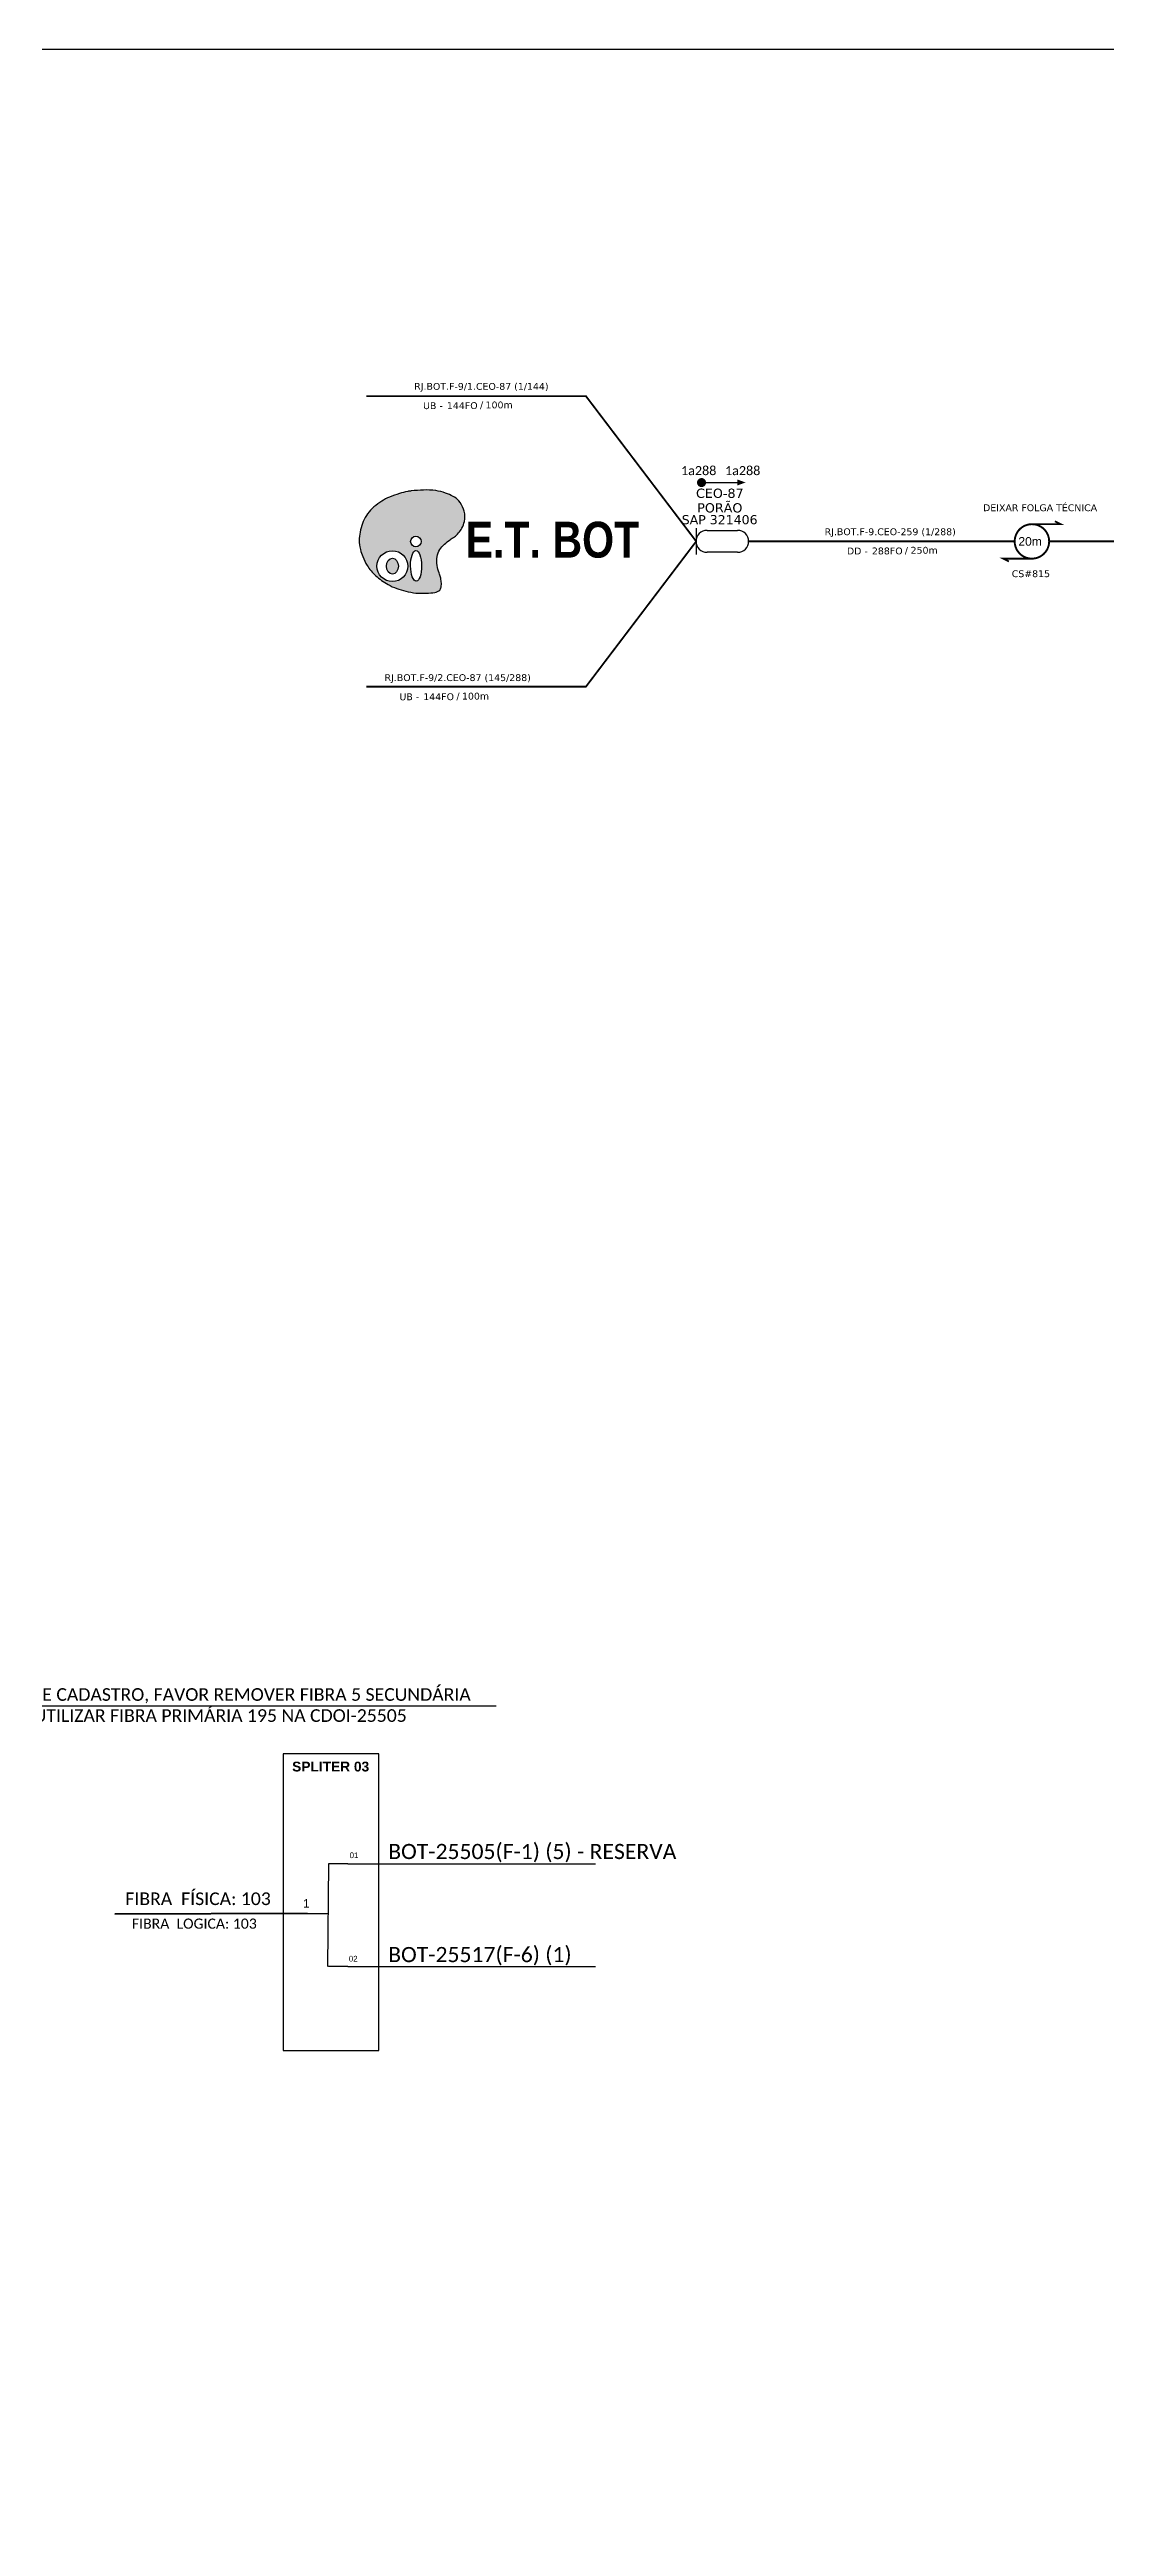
# Model space of a CAD drawing. Extents: x -89 to 749, y 705 to 1299.
# Drawn here: x 160.6 to 287.2, y 1002 to 1299 of the extents above; entities that cross this region are included whole.
import ezdxf
from ezdxf.enums import TextEntityAlignment as Align

# ---------------------------------------------------------------- set-up
doc = ezdxf.new("R2010")
doc.units = 0
for name, color, linetype in [('20.4-CEOS', 1, 'Continuous'), ('20.5-CABO AÉREO', 1, 'Continuous'), ('20.5-CEO', 1, 'Continuous'), ('E.T.', 7, 'Continuous'), ('SETA', 7, 'Continuous')]:
    doc.layers.add(name, color=color, linetype=linetype)
doc.layers.add('40.1-ETIQUETAS', color=1, linetype='Continuous', lineweight=20)
doc.styles.add('siredit', font='verdana.ttf')
doc.styles.get("Standard").update_dxf_attribs({"font": 'arial.ttf'})
doc.styles.add('SWISS BIT', font='swisscb.ttf')
doc.dimstyles.get("Standard").update_dxf_attribs({"dimtxt": 0.18, "dimasz": 0.18, "dimexe": 0.18, "dimexo": 0.0625, "dimgap": 0.09, "dimtad": 0, "dimtih": 1, "dimtoh": 1, "dimdec": 4, "dimzin": 0, "dimdsep": 46, "dimtxsty": 'Standard', "dimcen": 0.09, "dimadec": 0, "dimazin": 0, "dimtfac": 1, "dimtdec": 4, "dimtofl": 0, "dimtmove": 0, "dimatfit": 3, "dimfxl": 0, "dimtolj": 1, "dimtzin": 0, "dimarcsym": 0})

# ---------------------------------------------------------------- blocks, each defined once
blk = doc.blocks.new('ETIQUETA_RS5F')
at = {"layer": '40.1-ETIQUETAS', "color": 0, "style": 'siredit'}
blk.add_text('/', height=1.5, dxfattribs=at).set_placement((1.58, -1.95), align=Align.MIDDLE_RIGHT)
for tag, p in [('ETIQUETA_R_SECUNDARIA', (1.21, 2.1)), ('ETIQUETA_R_PRIMARIA', (1.21, 4.1)), ('F_ATIVAS/F_MORTAS', (1.14, -4.24))]:
    blk.add_attdef(tag, text='', height=1.5, dxfattribs=at).set_placement(p, align=Align.MIDDLE_CENTER)
for tag, p in [('TIPO_CABO', (-6.58, -2.12)), ('CAP_CABO', (0.4, -2.09))]:
    blk.add_attdef(tag, text='', height=1.5, dxfattribs=at).set_placement(p, align=Align.MIDDLE_RIGHT)
blk.add_attdef('METROS', text='', height=1.5, dxfattribs=at).set_placement((2.14, -1.95), align=Align.MIDDLE_LEFT)
for tag, p in [('FUSÃO_1', (0.85, -8.39)), ('FUSÃO_2', (0.85, -10.6)), ('FUSÃO_3', (0.85, -12.93)), ('FUSÃO_4', (0.85, -15.14)), ('FUSÃO_5', (0.85, -17.16))]:
    blk.add_attdef(tag, text='', height=1.5, dxfattribs=at).set_placement(p, align=Align.CENTER)
blk = doc.blocks.new('OI')
h = blk.add_hatch(color=40)
edge = h.paths.add_edge_path()
edge.add_spline(control_points=[(4.35, -0.67), (3.92, -0.99), (3.26, -1.5), (2.81, -2.59), (2.9, -3.5), (3.06, -4.27), (3.31, -4.85), (3.37, -5.39), (3.4, -5.88), (3.2, -6.4), (2.54, -6.61), (1.65, -6.63), (0.55, -6.67), (-0.56, -6.42), (-1.61, -6.14), (-2.77, -5.61), (-3.92, -4.77), (-4.89, -3.7), (-5.34, -2.65), (-5.6, -1.94), (-5.85, -0.96), (-5.71, 0.47), (-5.1, 2.02), (-4.14, 3.02), (-3.3, 3.61), (-2.37, 4.16), (-1.36, 4.44), (-0.56, 4.7), (0.79, 4.85), (2.24, 4.97), (3.79, 4.57), (4.67, 4.21), (5.44, 3.65), (5.76, 2.99), (6.03, 2.21), (6.01, 1.46), (5.72, 0.64), (5.31, 0.08), (4.88, -0.38), (4.51, -0.55), (4.35, -0.67)], knot_values=[0, 0, 0, 0, 1.60434, 2.417191, 3.427595, 4.282808, 4.776746, 5.304182, 5.888771, 6.258406, 6.858137, 7.79129, 8.986195, 10.124242, 11.187857, 12.242908, 13.953784, 15.414161, 16.515391, 17.349188, 17.675853, 19.552021, 21.515531, 22.568638, 23.63245, 24.621084, 25.782718, 26.745347, 27.142653, 29.870543, 31.004649, 31.921532, 32.709589, 33.801391, 34.042471, 35.192333, 35.971461, 36.628871, 37.254359, 37.836911, 37.836911, 37.836911, 37.836911], degree=3, periodic=0)
h.paths.add_polyline_path([(1.13, -0.87, -1), (-0.04, -0.87, -1)], flags=16)
edge = h.paths.add_edge_path(flags=16)
edge.add_ellipse((0.56, -3.59), major_axis=(-0.02, 1.71), ratio=0.361305, start_angle=0, end_angle=360)
h.paths.add_polyline_path([(-0.36, -3.62, -1), (-3.8, -3.62, -1)], flags=16)
edge = h.paths.add_edge_path(flags=0)
edge.add_ellipse((-2.08, -3.62), major_axis=(0, 0.885), ratio=0.758294, start_angle=0, end_angle=360)
at = {"color": 40}
for centre, radius in [((-2.08, -3.62), 1.72), ((0.54, -0.87), 0.587)]:
    blk.add_circle(centre, radius, dxfattribs=at)
blk.add_ellipse((-2.08, -3.62), major_axis=(0, 0.885), ratio=0.758294, start_param=-3.141592653589792, end_param=3.141592653589792, dxfattribs=at)
blk.add_ellipse((0.56, -3.59), major_axis=(-0.02, 1.71), ratio=0.361305, dxfattribs=at)
at = {"color": 40, "start_tangent": (-0.800898, -0.598801), "end_tangent": (-0.800898, -0.598801)}
blk.add_spline([(4.35, -0.67), (3.2, -1.78), (2.9, -2.54), (2.92, -3.55), (3.12, -4.38), (3.28, -4.85), (3.37, -5.37), (3.35, -5.95), (3.2, -6.29), (2.66, -6.55), (1.73, -6.63), (0.54, -6.62), (-0.58, -6.41), (-1.6, -6.11), (-2.56, -5.67), (-3.95, -4.67), (-4.89, -3.56), (-5.37, -2.56), (-5.64, -1.78), (-5.72, -1.46), (-5.63, 0.42), (-4.84, 2.22), (-4.13, 2.99), (-3.27, 3.62), (-2.4, 4.09), (-1.3, 4.47), (-0.37, 4.72), (0.02, 4.77), (2.75, 4.8), (3.85, 4.53), (4.69, 4.16), (5.31, 3.68), (5.85, 2.73), (5.93, 2.5), (5.94, 1.35), (5.67, 0.62), (5.29, 0.08), (4.84, -0.36), (4.35, -0.67)], degree=3, dxfattribs=at)

msp = doc.modelspace()

# ---------------------------------------------------------------- linework, layer by layer
at = {"color": 7, "linetype": 'Continuous'}
for p, q in [((194.02, 1081.46), (193.9, 1069.16)), ((196.35, 1081.46), (194.02, 1081.46)), ((191.48, 1075.52), (193.89, 1075.52)), ((196.35, 1069.16), (194.02, 1069.16))]:
    msp.add_line(p, q, dxfattribs=at)
at = {"linetype": 'Continuous'}
for p, q in [((196.35, 1081.47), (226.04, 1081.46)), ((196.35, 1069.17), (226.04, 1069.16))]:
    msp.add_line(p, q, dxfattribs=at)
at = {"color": 0, "linetype": 'Continuous', "lineweight": 60}
msp.add_line((191.48, 1075.52), (168.41, 1075.45), dxfattribs=at)
msp.add_lwpolyline([(-89.32, 705.02), (749.25, 705.02), (749.25, 1299.02), (-89.32, 1299.02), (-89.32, 705.02)])
at = {"color": 0, "const_width": 0.542}
msp.add_lwpolyline([(238.46, 1247.1, 1), (239, 1247.1, 1)], format="xyb", close=True, dxfattribs=at)
at = {"color": 7, "const_width": 0.23}
msp.add_lwpolyline([(278.32, 1242.11, 1.000012), (278.32, 1237.98, 0.999978)], format="xyb", close=True, dxfattribs=at)
at = {"color": 7, "const_width": 0.215}
for points in [[(278.32, 1242.11), (281.77, 1242.11), (281.08, 1242.46)], [(278.32, 1237.98), (274.88, 1237.98), (275.57, 1237.63)]]:
    msp.add_lwpolyline(points, dxfattribs=at)
at = {"color": 7}
msp.add_lwpolyline([(188.61, 1059.09), (200.07, 1059.09), (200.07, 1094.67), (188.61, 1094.67)], close=True, dxfattribs=at)
at = {"layer": '20.5-CABO AÉREO', "color": 7, "ltscale": 50, "const_width": 0.219}
for points in [[(198.58, 1257.46), (224.88, 1257.46), (238.09, 1240.05)], [(198.58, 1222.63), (224.88, 1222.63), (238.09, 1240.05)], [(244.38, 1240.05), (276.25, 1240.05)], [(280.39, 1240.05), (312.27, 1240.05)]]:
    msp.add_lwpolyline(points, dxfattribs=at)
at = {"layer": '20.5-CEO', "color": 7}
for p, q in [((239.39, 1241.35), (243.06, 1241.35)), ((243.06, 1238.74), (239.39, 1238.74))]:
    msp.add_line(p, q, dxfattribs=at)
msp.add_lwpolyline([(238.09, 1241.62), (238.09, 1238.47)], dxfattribs=at)
for centre, start, end in [((239.39, 1240.05), 90, 270), ((243.06, 1240.05), 270, 90)]:
    msp.add_arc(centre, 1.31, start, end, dxfattribs=at)
at = {"layer": 'SETA', "color": 0}
msp.add_lwpolyline([(238.73, 1247.1), (243.39, 1247.1)], dxfattribs=at)
msp.add_solid([(243.02, 1247.47), (244.01, 1247.11), (243.02, 1246.75)], dxfattribs=at)

# ---------------------------------------------------------------- block references
at = {"layer": '40.1-ETIQUETAS', "color": 0}
ref = msp.add_blockref('ETIQUETA_RS5F', (211.7, 1257.48), dxfattribs=dict(at, xscale=0.5471387666002686, yscale=0.5471387666002686, zscale=0.5471387666002686))
ref.add_attrib('ETIQUETA_R_SECUNDARIA', 'RJ.BOT.F-9/1.CEO-87 (1/144)', dxfattribs={"color": 0, "height": 0.8207, "style": 'siredit'}).set_placement((212.35, 1258.63), align=Align.MIDDLE_CENTER)
ref.add_attrib('TIPO_CABO', 'UB - ', dxfattribs={"color": 0, "height": 0.821, "style": 'siredit'}).set_placement((208.08, 1256.32), align=Align.MIDDLE_RIGHT)
ref.add_attrib('CAP_CABO', '144FO', dxfattribs={"color": 0, "height": 0.821, "style": 'siredit'}).set_placement((211.9, 1256.33), align=Align.MIDDLE_RIGHT)
ref.add_attrib('METROS', '100m', dxfattribs={"color": 0, "height": 0.821, "style": 'siredit'}).set_placement((212.85, 1256.41), align=Align.MIDDLE_LEFT)
ref = msp.add_blockref('ETIQUETA_RS5F', (208.87, 1222.56), dxfattribs=dict(at, xscale=0.5471387666002686, yscale=0.5471387666002686, zscale=0.5471387666002686))
ref.add_attrib('ETIQUETA_R_SECUNDARIA', 'RJ.BOT.F-9/2.CEO-87 (145/288)', dxfattribs={"color": 0, "height": 0.8207, "style": 'siredit'}).set_placement((209.51, 1223.71), align=Align.MIDDLE_CENTER)
ref.add_attrib('TIPO_CABO', 'UB - ', dxfattribs={"color": 0, "height": 0.821, "style": 'siredit'}).set_placement((205.25, 1221.41), align=Align.MIDDLE_RIGHT)
ref.add_attrib('CAP_CABO', '144FO', dxfattribs={"color": 0, "height": 0.821, "style": 'siredit'}).set_placement((209.07, 1221.42), align=Align.MIDDLE_RIGHT)
ref.add_attrib('METROS', '100m', dxfattribs={"color": 0, "height": 0.821, "style": 'siredit'}).set_placement((210.02, 1221.49), align=Align.MIDDLE_LEFT)
at = {"layer": 'E.T.', "color": 7, "xscale": 1.075285758227452, "yscale": 1.075285749691039, "zscale": 1.075285748960448}
msp.add_blockref('OI', (203.92, 1240.97), dxfattribs=at)

# ---------------------------------------------------------------- texts
at = {"color": 7}
msp.add_text('20m', height=1.034, dxfattribs=at).set_placement((276.7, 1239.53))
at = {"color": 5, "insert": (238.39, 1248.53), "char_height": 1.0833, "width": 13.736, "attachment_point": 5}
msp.add_mtext('{\\fCalibri|b0|i0|c0|p34;\\C7;1a288}', dxfattribs=at)
at = {"color": 0, "attachment_point": 5}
for s, insert, char_height, width in [('{\\fCalibri|b0|i0|c0|p34;\\C7;1a288}', (243.66, 1248.53), 1.0833, 13.736), ('{\\fCalibri|b0|i0|c0|p34;\\C7;FIBRA  FÍSICA: 103}', (178.4, 1077.28), 1.516, 22.9195), ('{\\fCalibri|b0|i0|c0|p34;\\C7;FIBRA  LOGICA: 103}', (177.95, 1074.3), 1.2129, 22.9195)]:
    msp.add_mtext(s, dxfattribs=dict(at, insert=insert, char_height=char_height, width=width))
at = {"color": 1, "insert": (178.17, 1100.51), "char_height": 1.516, "width": 74.6897, "attachment_point": 5}
msp.add_mtext('{\\fCalibri|b0|i0|c0|p34;PARA EFEITO DE CADASTRO, FAVOR REMOVER FIBRA 5 SECUNDÁRIA\\PPARA UTILIZAR FIBRA PRIMÁRIA 195 NA CDOI-25505}', dxfattribs=at)
at = {"attachment_point": 5}
for s, insert, char_height, width in [('{\\fArial|b1|i0|c0|p34;SPLITER 03}', (194.29, 1093.13), 1.1773, 11.4598), ('\\pt9;{\\fCalibri|b0|i0|c0|p34;\\C3;BOT-25505(F-1) (5) \\C1;- RESERVA}', (218.45, 1082.76), 1.8192, 115.3512), ('{\\fArial|b0|i0|c0|p34;\\H0.5787x;\\C7;01}', (197.09, 1082.5), 1.1773, 2.292), ('\\C7;\\fArial|b0|i0|;\\H1.0273588255048;1', (191.37, 1076.73), 1.1773, 1.1661), ('{\\fArial|b0|i0|c0|p34;\\H0.5787x;\\C7;02}', (196.99, 1070.1), 1.1773, 2.4924), ('\\pt9;{\\fCalibri|b0|i0|c0|p34;\\C7;BOT-25517(F-6) (1)}', (212.17, 1070.4), 1.8192, 27.131)]:
    msp.add_mtext(s, dxfattribs=dict(at, insert=insert, char_height=char_height, width=width))
at = {"layer": '20.4-CEOS', "color": 7, "style": 'siredit'}
for s, height, p in [('CEO-87', 1.109, (240.92, 1245.82)), ('PORÃO', 1.109, (240.92, 1244.07)), ('SAP 321406', 1.094, (240.9, 1242.65))]:
    msp.add_text(s, height=height, dxfattribs=at).set_placement(p, align=Align.MIDDLE_CENTER)
at = {"layer": '40.1-ETIQUETAS', "color": 7, "style": 'siredit'}
for s, height, p in [('DEIXAR FOLGA TÉCNICA', 0.8207, (279.3, 1244.08)), ('RJ.BOT.F-9.CEO-259 (1/288)', 0.8207, (261.34, 1241.2)), ('CS#815', 0.821, (278.2, 1236.17))]:
    msp.add_text(s, height=height, dxfattribs=at).set_placement(p, align=Align.MIDDLE_CENTER)
at = {"layer": '40.1-ETIQUETAS', "color": 0, "style": 'siredit'}
for s, p in [('DD - ', (259.01, 1238.89)), ('288FO', (262.83, 1238.9)), ('/', (263.47, 1238.98))]:
    msp.add_text(s, height=0.821, dxfattribs=at).set_placement(p, align=Align.MIDDLE_RIGHT)
msp.add_text('250m', height=0.821, dxfattribs=at).set_placement((263.78, 1238.98), align=Align.MIDDLE_LEFT)
at = {"layer": 'E.T.', "color": 7, "style": 'SWISS BIT'}
msp.add_text('E.T. BOT', height=4.301, dxfattribs=at).set_placement((220.86, 1238.1), align=Align.CENTER)

# ---------------------------------------------------------------- leaders
at = {"color": 1}
msp.add_leader([(149.7, 1084.83), (143.25, 1100.42), (214.11, 1100.42)], dimstyle='Standard', override={"dimgap": 0.09, "dimtad": 0}, dxfattribs=at)

doc.saveas('drawing.dxf')
